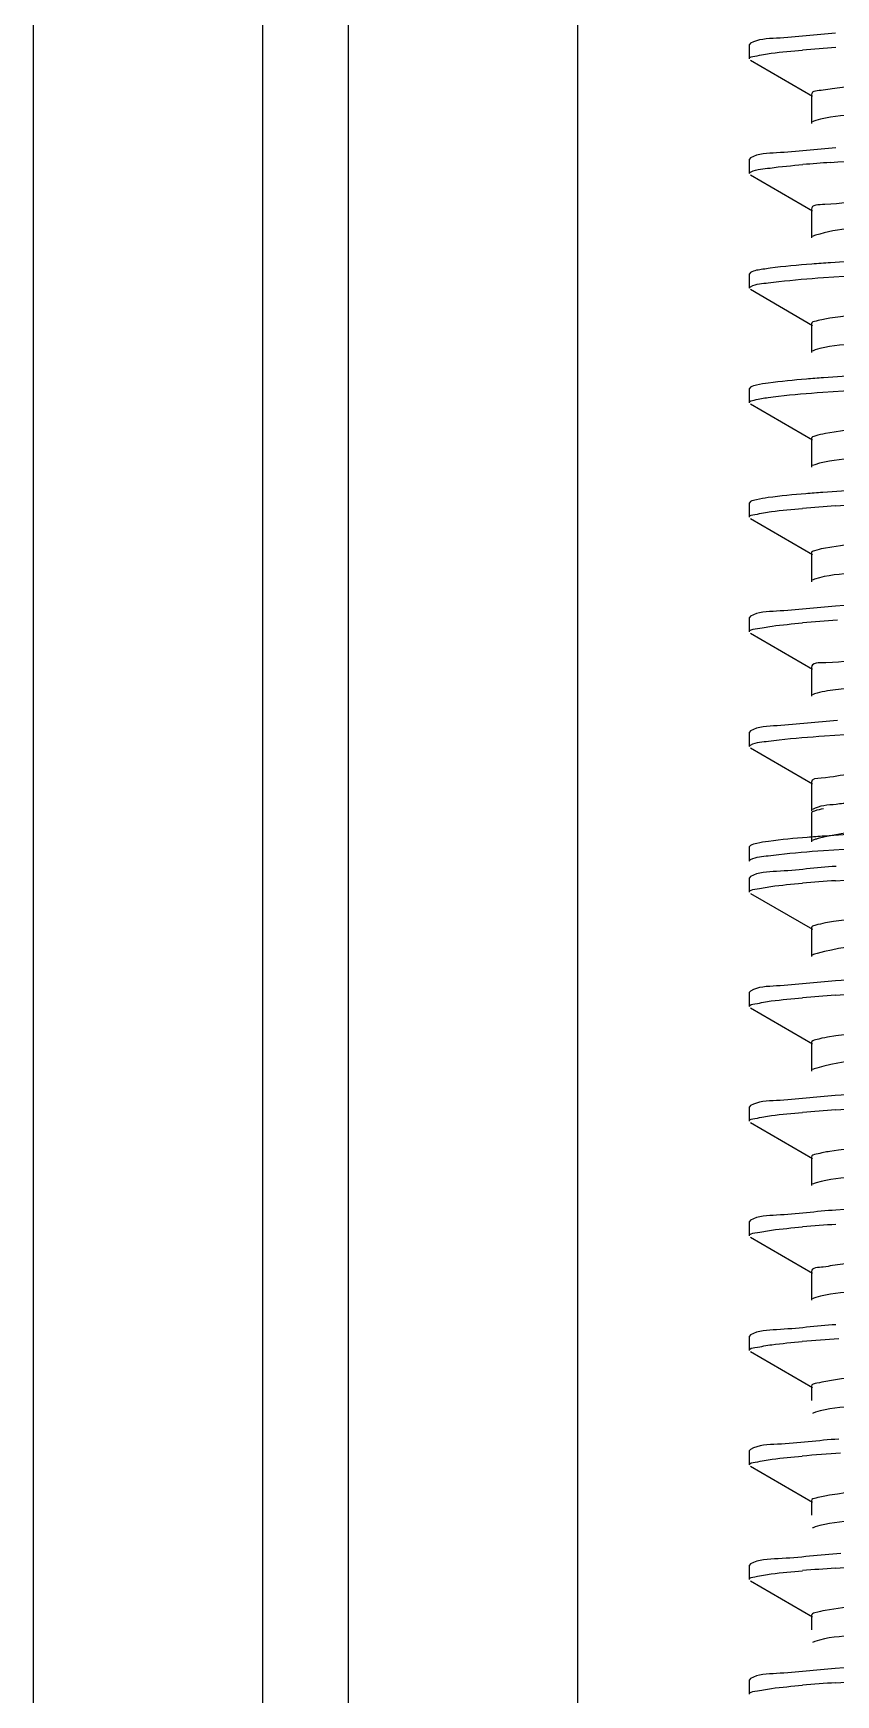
# Model space of a CAD drawing. Extents: x 1031190 to 1725648, y 733081 to 1571294.
# Drawn here: x 1133615.7 to 1133782.5, y 1250140.7 to 1250486 of the extents above; entities that cross this region are included whole.
import ezdxf

# ---------------------------------------------------------------- set-up
doc = ezdxf.new("R2010")
doc.units = 0
doc.header["$LTSCALE"] = 1000
doc.header["$MEASUREMENT"] = 0

msp = doc.modelspace()

# ---------------------------------------------------------------- linework, layer by layer
at = {"linetype": 'Continuous'}
for p, q in [((1133615.66, 1253335.18), (1133615.66, 1248594.16)), ((1133663.28, 1253335.18), (1133663.28, 1248594.16)), ((1133681.14, 1253335.18), (1133681.14, 1248594.16)), ((1133728.77, 1253335.18), (1133728.77, 1248594.16)), ((1133764.71, 1250483.93), (1133764.49, 1250483.67)), ((1133764.49, 1250480.69), (1133764.49, 1250483.67)), ((1133764.49, 1250480.69), (1133764.49, 1250483.67)), ((1133764.71, 1250480.43), (1133777.64, 1250472.95)), ((1133777.38, 1250473.25), (1133777.38, 1250467.3)), ((1133764.71, 1250460.12), (1133764.49, 1250459.86)), ((1133764.49, 1250456.88), (1133764.49, 1250459.86)), ((1133764.49, 1250456.88), (1133764.49, 1250459.86)), ((1133764.71, 1250456.62), (1133777.64, 1250449.14)), ((1133777.38, 1250449.44), (1133777.38, 1250443.48)), ((1133764.71, 1250436.3), (1133764.49, 1250436.04)), ((1133764.49, 1250433.07), (1133764.49, 1250436.04)), ((1133764.49, 1250433.07), (1133764.49, 1250436.04)), ((1133764.71, 1250432.81), (1133777.64, 1250425.32)), ((1133777.38, 1250425.62), (1133777.38, 1250419.67)), ((1133764.71, 1250412.49), (1133764.49, 1250412.23)), ((1133764.49, 1250409.25), (1133764.49, 1250412.23)), ((1133764.49, 1250409.25), (1133764.49, 1250412.23)), ((1133764.71, 1250408.99), (1133777.64, 1250401.51)), ((1133777.38, 1250401.81), (1133777.38, 1250395.86)), ((1133778.11, 1250396.36), (1133777.64, 1250396.16)), ((1133764.71, 1250388.68), (1133764.49, 1250388.42)), ((1133764.49, 1250385.44), (1133764.49, 1250388.42)), ((1133764.49, 1250385.44), (1133764.49, 1250388.42)), ((1133764.71, 1250385.18), (1133777.64, 1250377.7)), ((1133777.38, 1250378), (1133777.38, 1250372.05)), ((1133778.06, 1250372.54), (1133777.64, 1250372.35)), ((1133764.71, 1250364.87), (1133764.49, 1250364.6)), ((1133764.49, 1250361.63), (1133764.49, 1250364.6)), ((1133764.49, 1250361.63), (1133764.49, 1250364.6)), ((1133764.71, 1250361.37), (1133777.64, 1250353.88)), ((1133777.38, 1250354.19), (1133777.38, 1250348.23)), ((1133778.03, 1250348.71), (1133777.64, 1250348.53)), ((1133764.71, 1250341.05), (1133764.49, 1250340.79)), ((1133764.49, 1250337.82), (1133764.49, 1250340.79)), ((1133764.49, 1250337.82), (1133764.49, 1250340.79)), ((1133764.71, 1250337.55), (1133777.64, 1250330.07)), ((1133777.38, 1250330.37), (1133777.38, 1250324.42)), ((1133777.38, 1250323.92), (1133777.38, 1250317.96)), ((1133764.71, 1250317.24), (1133764.49, 1250316.98)), ((1133764.49, 1250314), (1133764.49, 1250316.98)), ((1133764.49, 1250314), (1133764.49, 1250316.98)), ((1133764.71, 1250310.78), (1133764.49, 1250310.52)), ((1133764.49, 1250307.55), (1133764.49, 1250310.52)), ((1133764.49, 1250307.55), (1133764.49, 1250310.52)), ((1133764.71, 1250307.28), (1133777.64, 1250299.8)), ((1133777.38, 1250300.1), (1133777.38, 1250294.15)), ((1133764.71, 1250286.97), (1133764.49, 1250286.71)), ((1133764.49, 1250283.73), (1133764.49, 1250286.71)), ((1133764.49, 1250283.73), (1133764.49, 1250286.71)), ((1133764.71, 1250283.47), (1133777.64, 1250275.99)), ((1133777.38, 1250276.29), (1133777.38, 1250270.34)), ((1133764.71, 1250263.16), (1133764.49, 1250262.9)), ((1133764.49, 1250259.92), (1133764.49, 1250262.9)), ((1133764.49, 1250259.92), (1133764.49, 1250262.9)), ((1133764.71, 1250259.66), (1133777.64, 1250252.18)), ((1133777.38, 1250252.48), (1133777.38, 1250246.53)), ((1133764.71, 1250239.34), (1133764.49, 1250239.08)), ((1133764.49, 1250236.11), (1133764.49, 1250239.08)), ((1133764.49, 1250236.11), (1133764.49, 1250239.08)), ((1133764.71, 1250235.85), (1133777.64, 1250228.36)), ((1133777.38, 1250228.67), (1133777.38, 1250222.71)), ((1133764.71, 1250215.53), (1133764.49, 1250215.27)), ((1133764.49, 1250212.29), (1133764.49, 1250215.27)), ((1133764.49, 1250212.29), (1133764.49, 1250215.27)), ((1133764.71, 1250212.03), (1133777.64, 1250204.55)), ((1133777.38, 1250204.85), (1133777.38, 1250201.86)), ((1133777.76, 1250199.27), (1133777.64, 1250199.2)), ((1133778.22, 1250199.44), (1133777.76, 1250199.27)), ((1133764.71, 1250191.72), (1133764.49, 1250191.46)), ((1133764.49, 1250188.48), (1133764.49, 1250191.46)), ((1133764.49, 1250188.48), (1133764.49, 1250191.46)), ((1133764.71, 1250188.22), (1133777.64, 1250180.74)), ((1133777.38, 1250181.04), (1133777.38, 1250178.07)), ((1133777.75, 1250175.45), (1133777.64, 1250175.39)), ((1133778.16, 1250175.61), (1133777.75, 1250175.45)), ((1133764.71, 1250167.91), (1133764.49, 1250167.65)), ((1133764.49, 1250164.67), (1133764.49, 1250167.65)), ((1133764.49, 1250164.67), (1133764.49, 1250167.65)), ((1133764.71, 1250164.41), (1133777.64, 1250156.93)), ((1133777.38, 1250157.23), (1133777.38, 1250154.25)), ((1133778.11, 1250151.78), (1133777.64, 1250151.58)), ((1133764.71, 1250144.09), (1133764.49, 1250143.83)), ((1133764.49, 1250140.86), (1133764.49, 1250143.83)), ((1133764.49, 1250140.86), (1133764.49, 1250143.83))]:
    msp.add_line(p, q, dxfattribs=at)
for centre, radius, start, end in [((1133809.8, 1250074.85), 409.12, 93.8337, 94.8049), ((1133808.36, 1250069.12), 390.98, 93.9624, 94.8027), ((1133809.71, 1249980.75), 407.96, 93.8429, 94.8037), ((1133810.28, 1249949.72), 415.21, 93.7981, 94.8008), ((1133809.69, 1249903.16), 407.66, 93.8401, 94.808), ((1133809.67, 1249879.51), 407.5, 93.846, 94.8037), ((1133809.81, 1249854.02), 409.18, 93.8348, 94.8035), ((1133809.88, 1249829.33), 410.06, 93.8289, 94.8034), ((1133810.58, 1249796.73), 418.88, 93.7677, 94.8057), ((1133811.13, 1249765.94), 425.88, 93.7244, 94.8042), ((1133809.67, 1249760.51), 407.44, 93.8464, 94.8037), ((1133809.8, 1249735.01), 409.13, 93.8351, 94.8035)]:
    msp.add_arc(centre, radius, start, end, dxfattribs=at)
for points, knots in [([(1133782.37, 1250486.03), (1133778.28, 1250485.75), (1133772.55, 1250484.96), (1133766.31, 1250484.84), (1133764.72, 1250483.93)], [0, 0, 0, 0, 0.690206, 1, 1, 1, 1]), ([(1133764.49, 1250480.69), (1133764.49, 1250481.12), (1133766.75, 1250481.41), (1133767.9, 1250481.72), (1133769.05, 1250481.87)], [0, 0, 0, 0, 0.27163, 1, 1, 1, 1]), ([(1133936.23, 1250483.72), (1133925.88, 1250482.43), (1133891.39, 1250480.79), (1133839.95, 1250477.87), (1133798.66, 1250476.92), (1133781.72, 1250474.49)], [0, 0, 0, 0, 0.202178, 0.668259, 1, 1, 1, 1]), ([(1133936.23, 1250477.76), (1133924.86, 1250476.35), (1133896.15, 1250475.06), (1133851.61, 1250472.77), (1133813.03, 1250471.28), (1133789.14, 1250469.28), (1133780.95, 1250468.68), (1133778.3, 1250467.86)], [0, 0, 0, 0, 0.217203, 0.543941, 0.846117, 0.947352, 1, 1, 1, 1]), ([(1133781.72, 1250474.49), (1133781.09, 1250474.4), (1133779.86, 1250474.05), (1133777.38, 1250474.12), (1133777.38, 1250473.25)], [0, 0, 0, 0, 0.421834, 1, 1, 1, 1]), ([(1133778.3, 1250467.86), (1133778.17, 1250467.82), (1133777.95, 1250467.75), (1133777.73, 1250467.65), (1133777.64, 1250467.6)], [0, 0, 0, 0, 0.564969, 1, 1, 1, 1]), ([(1133781.34, 1250459.17), (1133789.64, 1250459.75), (1133831.41, 1250461.9), (1133873.21, 1250463.25), (1133906.68, 1250464.79)], [0, 0, 0, 0, 0.198843, 1, 1, 1, 1]), ([(1133782.45, 1250462.22), (1133778.35, 1250461.94), (1133772.59, 1250461.14), (1133766.32, 1250461.04), (1133764.72, 1250460.12)], [0, 0, 0, 0, 0.6903, 1, 1, 1, 1]), ([(1133764.49, 1250456.88), (1133764.49, 1250457.01), (1133766.06, 1250457.94), (1133767.44, 1250457.84), (1133768.8, 1250458.02)], [0, 0, 0, 0, 0.087225, 1, 1, 1, 1]), ([(1133900.32, 1250457.34), (1133886.63, 1250456.62), (1133865.83, 1250455.68), (1133838.53, 1250454.4), (1133819.09, 1250453.5), (1133802.91, 1250452.41), (1133789.25, 1250451.89), (1133783.01, 1250450.32), (1133777.38, 1250450.42), (1133777.38, 1250449.44)], [0, 0, 0, 0, 0.333656, 0.505798, 0.66612, 0.803713, 0.909344, 0.976032, 1, 1, 1, 1]), ([(1133900.32, 1250451.39), (1133887.61, 1250450.72), (1133862.01, 1250449.47), (1133826.19, 1250448.12), (1133798.39, 1250445.88), (1133783, 1250445.56), (1133778.23, 1250444.03)], [0, 0, 0, 0, 0.312169, 0.628846, 0.877123, 1, 1, 1, 1]), ([(1133778.23, 1250444.03), (1133778.11, 1250443.99), (1133777.91, 1250443.92), (1133777.72, 1250443.83), (1133777.64, 1250443.79)], [0, 0, 0, 0, 0.560517, 1, 1, 1, 1]), ([(1133779.88, 1250435.25), (1133791.38, 1250436.09), (1133844.73, 1250438.69), (1133898.16, 1250439.73), (1133939.92, 1250442.81)], [0, 0, 0, 0, 0.216008, 1, 1, 1, 1]), ([(1133906.68, 1250443.95), (1133895.61, 1250443.44), (1133853.83, 1250441.67), (1133812.01, 1250440.48), (1133781.34, 1250438.33)], [0, 0, 0, 0, 0.264864, 1, 1, 1, 1]), ([(1133768.8, 1250437.19), (1133768.3, 1250437.12), (1133766.94, 1250436.89), (1133765.49, 1250436.75), (1133764.72, 1250436.3)], [0, 0, 0, 0, 0.361201, 1, 1, 1, 1]), ([(1133781.34, 1250438.33), (1133780.06, 1250438.24), (1133775.87, 1250437.93), (1133771.69, 1250437.57), (1133768.8, 1250437.19)], [0, 0, 0, 0, 0.30692, 1, 1, 1, 1]), ([(1133937.4, 1250436.24), (1133927.25, 1250434.84), (1133892.43, 1250433.29), (1133840.48, 1250430.17), (1133798.41, 1250429.4), (1133781.24, 1250426.79)], [0, 0, 0, 0, 0.196411, 0.666993, 1, 1, 1, 1]), ([(1133764.49, 1250433.07), (1133764.49, 1250433.19), (1133765.89, 1250434.07), (1133767.18, 1250433.99), (1133768.43, 1250434.16)], [0, 0, 0, 0, 0.088954, 1, 1, 1, 1]), ([(1133768.43, 1250434.16), (1133769.16, 1250434.26), (1133772.96, 1250434.72), (1133776.79, 1250435.03), (1133779.88, 1250435.25)], [0, 0, 0, 0, 0.191562, 1, 1, 1, 1]), ([(1133937.4, 1250430.29), (1133926.29, 1250428.76), (1133897.56, 1250427.53), (1133860.15, 1250425.65), (1133826.4, 1250424.05), (1133804.65, 1250422.99), (1133789.07, 1250421.62), (1133780.78, 1250421.07), (1133778.16, 1250420.2)], [0, 0, 0, 0, 0.210757, 0.539438, 0.704601, 0.845971, 0.948094, 1, 1, 1, 1]), ([(1133781.24, 1250426.79), (1133780.27, 1250426.64), (1133779.25, 1250426.39), (1133777.38, 1250426), (1133777.38, 1250425.62)], [0, 0, 0, 0, 0.721991, 1, 1, 1, 1]), ([(1133778.16, 1250420.2), (1133778.06, 1250420.16), (1133777.88, 1250420.1), (1133777.71, 1250420.02), (1133777.64, 1250419.97)], [0, 0, 0, 0, 0.556492, 1, 1, 1, 1]), ([(1133779.73, 1250411.43), (1133791.22, 1250412.27), (1133844.6, 1250414.87), (1133898.06, 1250415.92), (1133939.87, 1250419)], [0, 0, 0, 0, 0.215575, 1, 1, 1, 1]), ([(1133939.92, 1250421.98), (1133928.48, 1250421.13), (1133875.13, 1250418.53), (1133821.7, 1250417.47), (1133779.88, 1250414.41)], [0, 0, 0, 0, 0.214793, 1, 1, 1, 1]), ([(1133768.43, 1250413.32), (1133767.62, 1250413.21), (1133766.38, 1250413), (1133765.11, 1250412.72), (1133764.71, 1250412.49)], [0, 0, 0, 0, 0.64396, 1, 1, 1, 1]), ([(1133779.88, 1250414.41), (1133778.7, 1250414.33), (1133774.88, 1250414.03), (1133771.06, 1250413.69), (1133768.43, 1250413.32)], [0, 0, 0, 0, 0.307231, 1, 1, 1, 1]), ([(1133937.93, 1250412.51), (1133927.74, 1250411.01), (1133900.88, 1250409.84), (1133857.89, 1250407.72), (1133815.66, 1250405.44), (1133789.76, 1250404.47), (1133780.32, 1250402.83)], [0, 0, 0, 0, 0.195765, 0.5095, 0.817954, 1, 1, 1, 1]), ([(1133764.49, 1250409.25), (1133764.49, 1250409.63), (1133766.4, 1250409.94), (1133767.41, 1250410.2), (1133768.39, 1250410.34)], [0, 0, 0, 0, 0.274314, 1, 1, 1, 1]), ([(1133768.39, 1250410.34), (1133769.11, 1250410.44), (1133772.88, 1250410.9), (1133776.67, 1250411.2), (1133779.73, 1250411.43)], [0, 0, 0, 0, 0.19146, 1, 1, 1, 1]), ([(1133937.93, 1250406.55), (1133926.98, 1250404.95), (1133898.27, 1250403.79), (1133860.79, 1250401.86), (1133826.76, 1250400.25), (1133804.77, 1250399.19), (1133789.07, 1250397.79), (1133780.72, 1250397.26), (1133778.11, 1250396.36)], [0, 0, 0, 0, 0.20733, 0.536865, 0.70321, 0.84565, 0.948324, 1, 1, 1, 1]), ([(1133780.32, 1250402.83), (1133779.58, 1250402.7), (1133778.76, 1250402.51), (1133777.38, 1250402.11), (1133777.38, 1250401.81)], [0, 0, 0, 0, 0.715817, 1, 1, 1, 1]), ([(1133939.87, 1250398.16), (1133928.41, 1250397.32), (1133875.02, 1250394.71), (1133821.57, 1250393.66), (1133779.73, 1250390.59)], [0, 0, 0, 0, 0.215095, 1, 1, 1, 1]), ([(1133782.37, 1250387.8), (1133793.65, 1250388.57), (1133845.23, 1250391.06), (1133896.87, 1250392.24), (1133937.1, 1250394.99)], [0, 0, 0, 0, 0.219065, 1, 1, 1, 1]), ([(1133768.39, 1250389.51), (1133767.59, 1250389.39), (1133766.36, 1250389.18), (1133765.1, 1250388.9), (1133764.71, 1250388.68)], [0, 0, 0, 0, 0.6435, 1, 1, 1, 1]), ([(1133779.73, 1250390.59), (1133778.57, 1250390.51), (1133774.78, 1250390.21), (1133770.99, 1250389.87), (1133768.39, 1250389.51)], [0, 0, 0, 0, 0.307349, 1, 1, 1, 1]), ([(1133938.44, 1250388.77), (1133928.31, 1250387.19), (1133901.27, 1250386.08), (1133857.9, 1250383.92), (1133815.32, 1250381.55), (1133789.24, 1250380.69), (1133779.9, 1250378.94)], [0, 0, 0, 0, 0.193557, 0.5097, 0.820432, 1, 1, 1, 1]), ([(1133764.49, 1250385.44), (1133764.49, 1250385.87), (1133766.76, 1250386.16), (1133767.91, 1250386.47), (1133769.06, 1250386.62)], [0, 0, 0, 0, 0.271609, 1, 1, 1, 1]), ([(1133938.44, 1250382.82), (1133927.65, 1250381.13), (1133898.97, 1250380.05), (1133861.45, 1250378.07), (1133827.14, 1250376.45), (1133804.91, 1250375.4), (1133789.09, 1250373.96), (1133780.67, 1250373.46), (1133778.06, 1250372.54)], [0, 0, 0, 0, 0.203778, 0.534105, 0.701642, 0.84519, 0.948477, 1, 1, 1, 1]), ([(1133779.9, 1250378.94), (1133779.26, 1250378.82), (1133778.54, 1250378.65), (1133777.38, 1250378.26), (1133777.38, 1250378)], [0, 0, 0, 0, 0.711874, 1, 1, 1, 1]), ([(1133937.1, 1250374.15), (1133925.82, 1250373.38), (1133874.24, 1250370.9), (1133822.6, 1250369.71), (1133782.37, 1250366.96)], [0, 0, 0, 0, 0.219073, 1, 1, 1, 1]), ([(1133782.37, 1250366.96), (1133778.28, 1250366.69), (1133772.55, 1250365.89), (1133766.31, 1250365.78), (1133764.72, 1250364.87)], [0, 0, 0, 0, 0.690204, 1, 1, 1, 1]), ([(1133764.49, 1250361.63), (1133764.49, 1250362.07), (1133766.84, 1250362.35), (1133768.02, 1250362.67), (1133769.2, 1250362.83)], [0, 0, 0, 0, 0.271116, 1, 1, 1, 1]), ([(1133905.95, 1250362.4), (1133892.03, 1250361.62), (1133870.71, 1250360.65), (1133842.49, 1250359.33), (1133821.98, 1250358.41), (1133804.77, 1250357.26), (1133790.13, 1250356.76), (1133783.47, 1250355.06), (1133777.37, 1250355.24), (1133777.38, 1250354.19)], [0, 0, 0, 0, 0.324234, 0.49621, 0.658258, 0.798515, 0.906808, 0.975392, 1, 1, 1, 1]), ([(1133784.76, 1250349.85), (1133783.98, 1250349.76), (1133781.73, 1250349.47), (1133779.42, 1250349.22), (1133778.03, 1250348.71)], [0, 0, 0, 0, 0.346329, 1, 1, 1, 1]), ([(1133780.08, 1250340.01), (1133791.61, 1250340.85), (1133844.92, 1250343.45), (1133898.3, 1250344.49), (1133939.99, 1250347.57)], [0, 0, 0, 0, 0.21664, 1, 1, 1, 1]), ([(1133782.78, 1250343.18), (1133778.6, 1250342.9), (1133772.74, 1250342.09), (1133766.34, 1250341.99), (1133764.72, 1250341.05)], [0, 0, 0, 0, 0.690599, 1, 1, 1, 1]), ([(1133768.48, 1250338.92), (1133769.22, 1250339.02), (1133773.08, 1250339.48), (1133776.95, 1250339.79), (1133780.08, 1250340.01)], [0, 0, 0, 0, 0.191577, 1, 1, 1, 1]), ([(1133764.49, 1250337.82), (1133764.49, 1250337.94), (1133765.92, 1250338.83), (1133767.22, 1250338.74), (1133768.48, 1250338.92)], [0, 0, 0, 0, 0.088697, 1, 1, 1, 1]), ([(1133785.46, 1250332.07), (1133783.44, 1250331.85), (1133781.52, 1250331.25), (1133777.37, 1250331.11), (1133777.38, 1250330.37)], [0, 0, 0, 0, 0.733425, 1, 1, 1, 1]), ([(1133785.46, 1250326.11), (1133784.48, 1250326.01), (1133781.89, 1250325.62), (1133779.08, 1250325.56), (1133777.64, 1250324.72)], [0, 0, 0, 0, 0.373138, 1, 1, 1, 1]), ([(1133933.6, 1250328.13), (1133921.88, 1250326.91), (1133893.49, 1250325.47), (1133849.85, 1250323.68), (1133810.16, 1250321), (1133786.61, 1250320.63), (1133778.77, 1250318.66)], [0, 0, 0, 0, 0.227857, 0.549507, 0.843778, 1, 1, 1, 1]), ([(1133939.99, 1250326.73), (1133928.58, 1250325.89), (1133875.28, 1250323.28), (1133821.9, 1250322.21), (1133780.08, 1250319.18)], [0, 0, 0, 0, 0.214363, 1, 1, 1, 1]), ([(1133779.89, 1250324.85), (1133779.25, 1250324.74), (1133778.53, 1250324.57), (1133777.38, 1250324.18), (1133777.38, 1250323.92)], [0, 0, 0, 0, 0.711183, 1, 1, 1, 1]), ([(1133779.88, 1250316.19), (1133791.39, 1250317.03), (1133844.74, 1250319.63), (1133898.17, 1250320.67), (1133939.92, 1250323.75)], [0, 0, 0, 0, 0.216028, 1, 1, 1, 1]), ([(1133780.08, 1250319.18), (1133778.89, 1250319.09), (1133775.02, 1250318.79), (1133771.15, 1250318.45), (1133768.48, 1250318.08)], [0, 0, 0, 0, 0.307193, 1, 1, 1, 1]), ([(1133778.77, 1250318.66), (1133778.54, 1250318.6), (1133778.16, 1250318.5), (1133777.78, 1250318.35), (1133777.64, 1250318.27)], [0, 0, 0, 0, 0.587412, 1, 1, 1, 1]), ([(1133764.49, 1250314), (1133764.49, 1250314.13), (1133765.89, 1250315.01), (1133767.18, 1250314.92), (1133768.43, 1250315.1)], [0, 0, 0, 0, 0.088945, 1, 1, 1, 1]), ([(1133768.48, 1250318.08), (1133767.66, 1250317.97), (1133766.4, 1250317.75), (1133765.11, 1250317.47), (1133764.71, 1250317.24)], [0, 0, 0, 0, 0.644494, 1, 1, 1, 1]), ([(1133768.43, 1250315.1), (1133769.16, 1250315.2), (1133772.97, 1250315.66), (1133776.79, 1250315.96), (1133779.88, 1250316.19)], [0, 0, 0, 0, 0.191564, 1, 1, 1, 1]), ([(1133782.39, 1250309.91), (1133793.18, 1250310.64), (1133843.37, 1250313.07), (1133893.61, 1250314.37), (1133932.96, 1250316.82)], [0, 0, 0, 0, 0.215245, 1, 1, 1, 1]), ([(1133782.5, 1250312.89), (1133778.38, 1250312.61), (1133772.61, 1250311.81), (1133766.32, 1250311.7), (1133764.72, 1250310.78)], [0, 0, 0, 0, 0.690338, 1, 1, 1, 1]), ([(1133764.49, 1250307.55), (1133764.49, 1250307.97), (1133766.71, 1250308.26), (1133767.84, 1250308.56), (1133768.96, 1250308.71)], [0, 0, 0, 0, 0.271891, 1, 1, 1, 1]), ([(1133934.31, 1250310.35), (1133923.22, 1250309.15), (1133895.99, 1250307.77), (1133853.54, 1250305.86), (1133813.38, 1250303.63), (1133789.12, 1250302.65), (1133780.31, 1250301.12)], [0, 0, 0, 0, 0.216982, 0.529712, 0.826099, 1, 1, 1, 1]), ([(1133934.31, 1250304.4), (1133922.66, 1250303.13), (1133894.15, 1250301.7), (1133850.2, 1250299.92), (1133810.19, 1250297.1), (1133786.41, 1250296.89), (1133778.61, 1250294.81)], [0, 0, 0, 0, 0.225438, 0.548607, 0.844824, 1, 1, 1, 1]), ([(1133780.31, 1250301.12), (1133779.57, 1250300.99), (1133778.75, 1250300.8), (1133777.38, 1250300.4), (1133777.38, 1250300.1)], [0, 0, 0, 0, 0.715447, 1, 1, 1, 1]), ([(1133778.61, 1250294.81), (1133778.42, 1250294.76), (1133778.09, 1250294.66), (1133777.77, 1250294.53), (1133777.64, 1250294.45)], [0, 0, 0, 0, 0.580842, 1, 1, 1, 1]), ([(1133932.96, 1250295.99), (1133921.53, 1250295.27), (1133871.34, 1250292.91), (1133821.09, 1250291.71), (1133782.39, 1250289.07)], [0, 0, 0, 0, 0.227972, 1, 1, 1, 1]), ([(1133782.34, 1250286.09), (1133793.49, 1250286.85), (1133844.72, 1250289.32), (1133896, 1250290.55), (1133936.02, 1250293.21)], [0, 0, 0, 0, 0.217913, 1, 1, 1, 1]), ([(1133782.39, 1250289.07), (1133778.3, 1250288.79), (1133772.56, 1250288), (1133766.31, 1250287.89), (1133764.72, 1250286.97)], [0, 0, 0, 0, 0.69026, 1, 1, 1, 1]), ([(1133764.49, 1250283.73), (1133764.49, 1250284.16), (1133766.76, 1250284.45), (1133767.9, 1250284.76), (1133769.05, 1250284.91)], [0, 0, 0, 0, 0.271632, 1, 1, 1, 1]), ([(1133935, 1250286.61), (1133924.16, 1250285.38), (1133897.24, 1250284.03), (1133855, 1250282.09), (1133814.5, 1250279.92), (1133789.86, 1250278.86), (1133780.76, 1250277.38)], [0, 0, 0, 0, 0.211892, 0.522694, 0.821014, 1, 1, 1, 1]), ([(1133935, 1250280.66), (1133923.43, 1250279.35), (1133894.83, 1250277.92), (1133850.6, 1250276.15), (1133810.28, 1250273.21), (1133786.26, 1250273.15), (1133778.49, 1250270.96)], [0, 0, 0, 0, 0.222801, 0.547327, 0.845545, 1, 1, 1, 1]), ([(1133780.76, 1250277.38), (1133779.91, 1250277.24), (1133778.99, 1250277.02), (1133777.38, 1250276.63), (1133777.38, 1250276.29)], [0, 0, 0, 0, 0.718986, 1, 1, 1, 1]), ([(1133778.49, 1250270.96), (1133778.32, 1250270.91), (1133778.03, 1250270.82), (1133777.75, 1250270.7), (1133777.64, 1250270.64)], [0, 0, 0, 0, 0.574878, 1, 1, 1, 1]), ([(1133936.02, 1250272.37), (1133924.68, 1250271.62), (1133873.45, 1250269.16), (1133822.17, 1250267.97), (1133782.34, 1250265.26)], [0, 0, 0, 0, 0.221636, 1, 1, 1, 1]), ([(1133782.44, 1250262.29), (1133793.64, 1250263.05), (1133844.94, 1250265.52), (1133896.3, 1250266.73), (1133936.35, 1250269.42)], [0, 0, 0, 0, 0.218477, 1, 1, 1, 1]), ([(1133782.34, 1250265.26), (1133778.26, 1250264.98), (1133772.54, 1250264.18), (1133766.31, 1250264.07), (1133764.72, 1250263.16)], [0, 0, 0, 0, 0.690175, 1, 1, 1, 1]), ([(1133764.49, 1250259.92), (1133764.49, 1250260.35), (1133766.77, 1250260.64), (1133767.92, 1250260.95), (1133769.08, 1250261.1)], [0, 0, 0, 0, 0.271543, 1, 1, 1, 1]), ([(1133935.66, 1250262.88), (1133925.07, 1250261.62), (1133898.48, 1250260.29), (1133856.46, 1250258.32), (1133815.64, 1250256.2), (1133790.63, 1250255.07), (1133781.25, 1250253.65)], [0, 0, 0, 0, 0.206815, 0.515694, 0.81594, 1, 1, 1, 1]), ([(1133935.66, 1250256.92), (1133924.18, 1250255.56), (1133895.51, 1250254.23), (1133851.16, 1250251.99), (1133812.92, 1250250.48), (1133789.21, 1250248.53), (1133781.06, 1250247.91), (1133778.38, 1250247.12)], [0, 0, 0, 0, 0.21995, 0.54567, 0.845919, 0.946858, 1, 1, 1, 1]), ([(1133781.25, 1250253.65), (1133780.27, 1250253.5), (1133779.25, 1250253.24), (1133777.38, 1250252.86), (1133777.38, 1250252.48)], [0, 0, 0, 0, 0.721952, 1, 1, 1, 1]), ([(1133778.38, 1250247.12), (1133778.24, 1250247.07), (1133777.98, 1250246.99), (1133777.74, 1250246.88), (1133777.64, 1250246.83)], [0, 0, 0, 0, 0.569475, 1, 1, 1, 1]), ([(1133936.35, 1250248.58), (1133925.04, 1250247.82), (1133873.74, 1250245.36), (1133822.37, 1250244.17), (1133782.44, 1250241.45)], [0, 0, 0, 0, 0.220782, 1, 1, 1, 1]), ([(1133782.44, 1250241.45), (1133778.34, 1250241.17), (1133772.59, 1250240.37), (1133766.32, 1250240.26), (1133764.72, 1250239.34)], [0, 0, 0, 0, 0.69028, 1, 1, 1, 1]), ([(1133936.28, 1250239.14), (1133925.95, 1250237.85), (1133891.49, 1250236.21), (1133840.05, 1250233.29), (1133798.74, 1250232.33), (1133781.76, 1250229.91)], [0, 0, 0, 0, 0.201754, 0.667715, 1, 1, 1, 1]), ([(1133764.49, 1250236.11), (1133764.49, 1250236.54), (1133766.78, 1250236.83), (1133767.94, 1250237.14), (1133769.09, 1250237.29)], [0, 0, 0, 0, 0.271496, 1, 1, 1, 1]), ([(1133936.28, 1250233.19), (1133924.92, 1250231.77), (1133896.21, 1250230.48), (1133851.65, 1250228.18), (1133813.05, 1250226.7), (1133789.14, 1250224.7), (1133780.95, 1250224.1), (1133778.29, 1250223.28)], [0, 0, 0, 0, 0.216944, 0.543769, 0.846123, 0.94739, 1, 1, 1, 1]), ([(1133781.76, 1250229.91), (1133781.13, 1250229.82), (1133779.89, 1250229.47), (1133777.38, 1250229.55), (1133777.38, 1250228.67)], [0, 0, 0, 0, 0.421934, 1, 1, 1, 1]), ([(1133778.29, 1250223.28), (1133778.17, 1250223.24), (1133777.94, 1250223.16), (1133777.73, 1250223.07), (1133777.64, 1250223.01)], [0, 0, 0, 0, 0.564588, 1, 1, 1, 1]), ([(1133782.49, 1250217.64), (1133778.38, 1250217.36), (1133772.61, 1250216.56), (1133766.32, 1250216.45), (1133764.72, 1250215.53)], [0, 0, 0, 0, 0.690334, 1, 1, 1, 1]), ([(1133936.88, 1250215.4), (1133926.75, 1250214.07), (1133892.41, 1250212.47), (1133840.85, 1250209.53), (1133799.24, 1250208.53), (1133782, 1250206.13)], [0, 0, 0, 0, 0.197543, 0.663489, 1, 1, 1, 1]), ([(1133764.49, 1250212.29), (1133764.49, 1250212.73), (1133766.81, 1250213.02), (1133767.98, 1250213.33), (1133769.15, 1250213.48)], [0, 0, 0, 0, 0.27127, 1, 1, 1, 1]), ([(1133936.88, 1250209.45), (1133925.65, 1250207.97), (1133896.91, 1250206.72), (1133852.18, 1250204.38), (1133813.2, 1250202.91), (1133789.09, 1250200.86), (1133780.85, 1250200.29), (1133778.22, 1250199.44)], [0, 0, 0, 0, 0.213782, 0.541615, 0.846127, 0.947805, 1, 1, 1, 1]), ([(1133782, 1250206.13), (1133780.84, 1250205.97), (1133779.65, 1250205.66), (1133777.38, 1250205.3), (1133777.38, 1250204.85)], [0, 0, 0, 0, 0.725422, 1, 1, 1, 1]), ([(1133783.06, 1250193.86), (1133778.81, 1250193.58), (1133772.86, 1250192.76), (1133766.37, 1250192.67), (1133764.72, 1250191.72)], [0, 0, 0, 0, 0.690918, 1, 1, 1, 1]), ([(1133937.45, 1250191.67), (1133927.3, 1250190.26), (1133892.44, 1250188.71), (1133840.45, 1250185.57), (1133798.34, 1250184.83), (1133781.18, 1250182.2)], [0, 0, 0, 0, 0.196293, 0.667285, 1, 1, 1, 1]), ([(1133764.49, 1250188.48), (1133764.49, 1250188.93), (1133766.86, 1250189.21), (1133768.05, 1250189.53), (1133769.24, 1250189.68)], [0, 0, 0, 0, 0.270941, 1, 1, 1, 1]), ([(1133937.45, 1250185.71), (1133926.35, 1250184.17), (1133897.62, 1250182.96), (1133860.2, 1250181.06), (1133826.43, 1250179.46), (1133804.66, 1250178.41), (1133789.07, 1250177.03), (1133780.78, 1250176.48), (1133778.16, 1250175.61)], [0, 0, 0, 0, 0.210475, 0.53923, 0.704492, 0.84595, 0.948117, 1, 1, 1, 1]), ([(1133781.18, 1250182.2), (1133780.22, 1250182.05), (1133779.22, 1250181.8), (1133777.38, 1250181.41), (1133777.38, 1250181.04)], [0, 0, 0, 0, 0.721664, 1, 1, 1, 1]), ([(1133782.34, 1250167.03), (1133793.49, 1250167.79), (1133844.71, 1250170.26), (1133895.99, 1250171.48), (1133936.01, 1250174.14)], [0, 0, 0, 0, 0.217894, 1, 1, 1, 1]), ([(1133783.47, 1250170.08), (1133779.12, 1250169.79), (1133773.04, 1250168.95), (1133766.4, 1250168.87), (1133764.72, 1250167.91)], [0, 0, 0, 0, 0.691306, 1, 1, 1, 1]), ([(1133937.98, 1250167.93), (1133927.79, 1250166.43), (1133900.91, 1250165.26), (1133857.88, 1250163.14), (1133815.62, 1250160.85), (1133789.71, 1250159.89), (1133780.28, 1250158.24)], [0, 0, 0, 0, 0.195608, 0.509578, 0.818222, 1, 1, 1, 1]), ([(1133764.49, 1250164.67), (1133764.49, 1250165.1), (1133766.76, 1250165.39), (1133767.9, 1250165.7), (1133769.05, 1250165.85)], [0, 0, 0, 0, 0.271635, 1, 1, 1, 1]), ([(1133937.98, 1250161.98), (1133927.04, 1250160.36), (1133898.33, 1250159.21), (1133860.85, 1250157.27), (1133826.79, 1250155.67), (1133804.78, 1250154.61), (1133789.07, 1250153.2), (1133780.71, 1250152.68), (1133778.11, 1250151.78)], [0, 0, 0, 0, 0.207037, 0.536641, 0.703085, 0.845616, 0.94834, 1, 1, 1, 1]), ([(1133780.28, 1250158.24), (1133779.55, 1250158.11), (1133778.74, 1250157.92), (1133777.38, 1250157.52), (1133777.38, 1250157.23)], [0, 0, 0, 0, 0.715451, 1, 1, 1, 1]), ([(1133936.01, 1250153.3), (1133924.67, 1250152.55), (1133873.45, 1250150.1), (1133822.16, 1250148.91), (1133782.34, 1250146.19)], [0, 0, 0, 0, 0.221664, 1, 1, 1, 1]), ([(1133782.44, 1250143.22), (1133793.63, 1250143.98), (1133844.93, 1250146.46), (1133896.29, 1250147.67), (1133936.34, 1250150.35)], [0, 0, 0, 0, 0.218459, 1, 1, 1, 1]), ([(1133782.34, 1250146.19), (1133778.26, 1250145.91), (1133772.54, 1250145.12), (1133766.31, 1250145.01), (1133764.72, 1250144.09)], [0, 0, 0, 0, 0.690172, 1, 1, 1, 1]), ([(1133938.48, 1250144.19), (1133928.36, 1250142.61), (1133901.31, 1250141.5), (1133857.91, 1250139.33), (1133815.31, 1250136.96), (1133789.21, 1250136.11), (1133779.87, 1250134.35)], [0, 0, 0, 0, 0.193342, 0.50965, 0.820575, 1, 1, 1, 1]), ([(1133764.49, 1250140.86), (1133764.49, 1250141.29), (1133766.77, 1250141.57), (1133767.92, 1250141.89), (1133769.07, 1250142.04)], [0, 0, 0, 0, 0.271546, 1, 1, 1, 1])]:
    msp.add_open_spline(points, degree=3, knots=knots, dxfattribs=at)
for points in [[(1133769.05, 1250481.87), (1133771.2, 1250482.15), (1133773.37, 1250482.35), (1133775.54, 1250482.54)], [(1133768.8, 1250458.02), (1133771.07, 1250458.33), (1133773.35, 1250458.54), (1133775.62, 1250458.73)], [(1133769.06, 1250386.62), (1133771.21, 1250386.9), (1133773.38, 1250387.1), (1133775.55, 1250387.29)], [(1133769.2, 1250362.83), (1133771.31, 1250363.1), (1133773.42, 1250363.29), (1133775.53, 1250363.47)], [(1133768.96, 1250308.71), (1133771.14, 1250309), (1133773.33, 1250309.2), (1133775.52, 1250309.39)], [(1133769.05, 1250284.91), (1133771.21, 1250285.19), (1133773.38, 1250285.39), (1133775.55, 1250285.58)], [(1133769.08, 1250261.1), (1133771.22, 1250261.38), (1133773.38, 1250261.58), (1133775.54, 1250261.76)], [(1133769.09, 1250237.29), (1133771.23, 1250237.57), (1133773.39, 1250237.77), (1133775.54, 1250237.95)], [(1133769.15, 1250213.48), (1133771.25, 1250213.76), (1133773.37, 1250213.95), (1133775.49, 1250214.13)], [(1133769.24, 1250189.68), (1133771.31, 1250189.95), (1133773.39, 1250190.14), (1133775.46, 1250190.32)], [(1133769.05, 1250165.85), (1133771.21, 1250166.13), (1133773.38, 1250166.33), (1133775.55, 1250166.51)], [(1133769.07, 1250142.04), (1133771.22, 1250142.32), (1133773.38, 1250142.52), (1133775.54, 1250142.7)]]:
    msp.add_open_spline(points, degree=3, dxfattribs=at)

doc.saveas('drawing.dxf')
